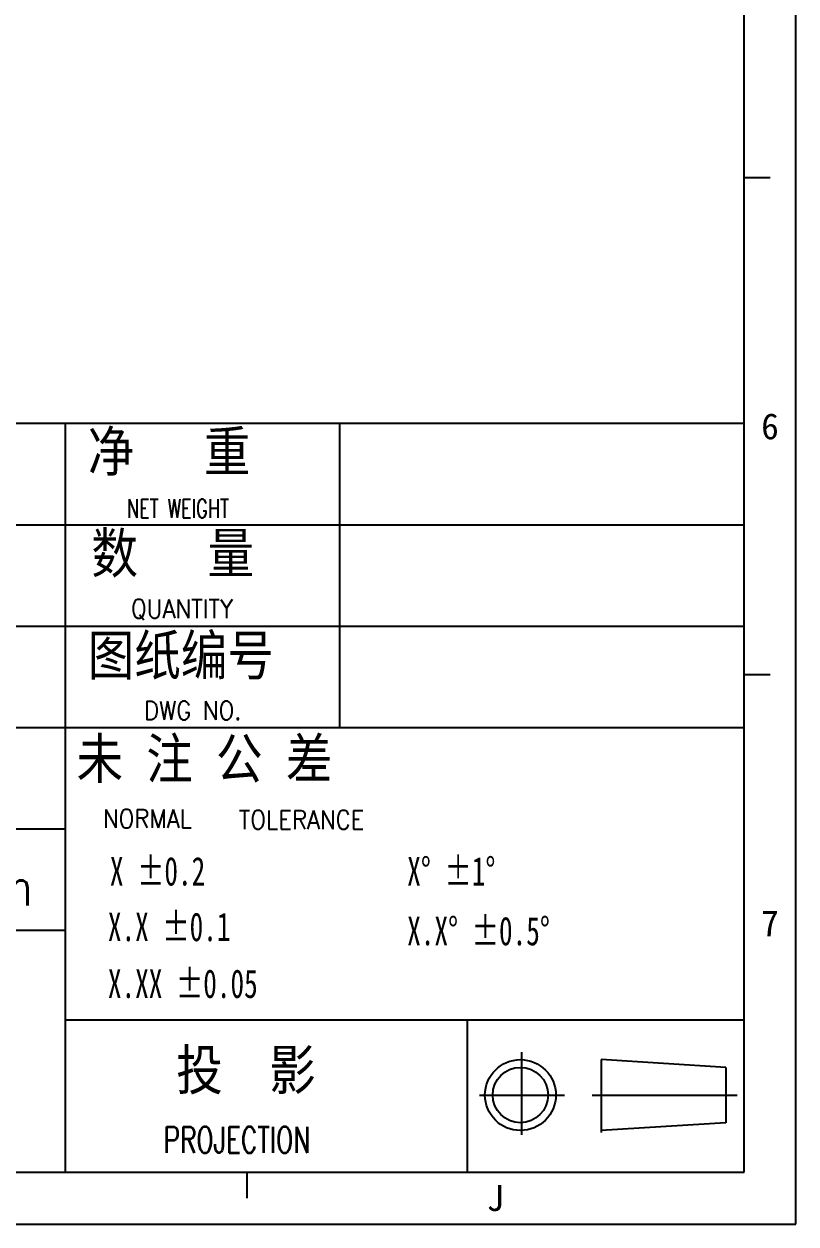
# Model space of a CAD drawing. Header units: millimetres. Extents: x 1828 to 4232, y -172 to 1484.
# Drawn here: x 2424.7 to 2531.6, y 426.4 to 592.6 of the extents above; entities that cross this region are included whole.
import ezdxf
from ezdxf.enums import TextEntityAlignment as Align

# ---------------------------------------------------------------- set-up
doc = ezdxf.new("R2010")
doc.units = ezdxf.units.MM
doc.header["$LTSCALE"] = 30.734
doc.layers.get('0').update_dxf_attribs({"linetype": 'CONTINUOUS'})
doc.layers.add('BORDER', color=5, linetype='CONTINUOUS')
doc.styles.add('BORDER', font='')
doc.styles.get("Standard").update_dxf_attribs({"font": 'txt', "width": 0.85})
doc.styles.add('图框文字', font='romans.shx')
doc.styles.get('BORDER').set_extended_font_data('SimSun')

msp = doc.modelspace()

# ---------------------------------------------------------------- linework, layer by layer
at = {"lineweight": 25}
for p, q in [((2524.437, 537.266), (2213.391, 537.266)), ((2430.408, 537.266), (2430.408, 433.552)), ((2468.391, 537.266), (2468.391, 495.117)), ((2524.437, 523.216), (2213.391, 523.216)), ((2524.437, 509.167), (2213.391, 509.167)), ((2524.437, 495.117), (2213.391, 495.117)), ((2430.408, 481.067), (2213.391, 481.067)), ((2430.408, 467.018), (2213.391, 467.018)), ((2524.437, 454.586), (2430.408, 454.586)), ((2486.071, 454.586), (2486.071, 433.552)), ((2493.602, 450.192), (2493.602, 438.735)), ((2521.93, 448.053), (2504.653, 449.133)), ((2504.653, 449.133), (2504.653, 439.035)), ((2487.778, 444.225), (2499.561, 444.225)), ((2503.385, 444.225), (2523.49, 444.225)), ((2521.93, 440.397), (2504.653, 439.317))]:
    msp.add_line(p, q, dxfattribs=at)
msp.add_line((2521.93, 448.053), (2521.93, 440.397))
msp.add_line((2521.93, 448.053), (2521.93, 440.397))
for radius in [4.91, 3.83]:
    msp.add_circle((2493.46, 444.225), radius, dxfattribs=at)
at = {"layer": 'BORDER', "color": 0, "linetype": 'Continuous'}
for p, q in [((2531.631, 426.358), (2531.631, 922.937)), ((2531.631, 426.358), (2531.631, 922.937)), ((2524.437, 433.552), (2524.437, 915.743)), ((2524.437, 433.552), (2524.437, 915.743)), ((2528.034, 571.337), (2524.437, 571.337)), ((2528.034, 502.455), (2524.437, 502.455)), ((2528.034, 502.455), (2524.437, 502.455)), ((1835.625, 433.552), (2524.437, 433.552)), ((1835.625, 433.552), (2524.437, 433.552)), ((2455.556, 433.552), (2455.556, 429.955)), ((2455.556, 433.552), (2455.556, 429.955)), ((1828.431, 426.358), (2531.631, 426.358)), ((1828.431, 426.358), (2531.631, 426.358))]:
    msp.add_line(p, q, dxfattribs=at)

# ---------------------------------------------------------------- texts
at = {"lineweight": 25, "style": '图框文字'}
for s, height, width, p in [('NET WEIGHT', 2.5773, 0.7, (2438.947, 524.224)), ('QUANTITY', 2.5773, 0.9, (2439.517, 510.33)), ('DWG NO.', 2.5773, 0.9, (2441.311, 496.238)), ('NORMAL', 2.5773, 0.9, (2435.619, 481.239)), ('TOLERANCE', 2.5773, 0.9, (2454.448, 481.089)), ('mm', 5.1545, 0.9, (2414.072, 470.513)), ('PROJECTION', 3.6082, 0.7, (2444.03, 436.217))]:
    msp.add_text(s, height=height, dxfattribs=dict(at, width=width)).set_placement(p)
at = {"color": 4, "lineweight": 15, "width": 0.7}
for s, height, p in [('X %%p0.2', 3.9616, (2436.6, 473.263)), ('X%%d %%p1%%d', 3.96161, (2477.778, 473.263)), ('X.X %%p0.1', 3.9616, (2436.324, 465.56)), ('X.X%%D %%p0.5%%D', 3.96161, (2477.778, 464.98)), ('X.XX %%p0.05', 3.96161, (2436.324, 457.682))]:
    msp.add_text(s, height=height, dxfattribs=at).set_placement(p)
at = {"color": 7, "char_height": 5.55827, "attachment_point": 1}
for s, insert, width in [('{\\fSimSun|b0|i0|c134|p54;净   重}', (2433.535, 536.2), 32.34349), ('{\\fSimSun|b0|i0|c134|p54;数   量}', (2434.04, 522.118), 32.15398), ('{\\fSimSun|b0|i0|c134|p54;图纸编号}', (2433.535, 507.963), 32.34349), ('{\\fSimSun|b0|i0|c134|p54;未 注 公 差}', (2431.987, 493.636), 43.71248), ('{\\fSimSun|b0|i0|c134|p54;投  影}', (2445.8, 450.492), 24.23115)]:
    msp.add_mtext(s, dxfattribs=dict(at, insert=insert, width=width))
at = {"layer": 'BORDER', "color": 0, "style": 'BORDER'}
for s, p in [('6', (2528.034, 536.896)), ('6', (2528.034, 536.896)), ('7', (2528.034, 468.015)), ('7', (2528.034, 468.015)), ('J', (2489.997, 429.955)), ('J', (2489.997, 429.955))]:
    msp.add_text(s, height=3.597, dxfattribs=at).set_placement(p, align=Align.MIDDLE_CENTER)

doc.saveas('drawing.dxf')
